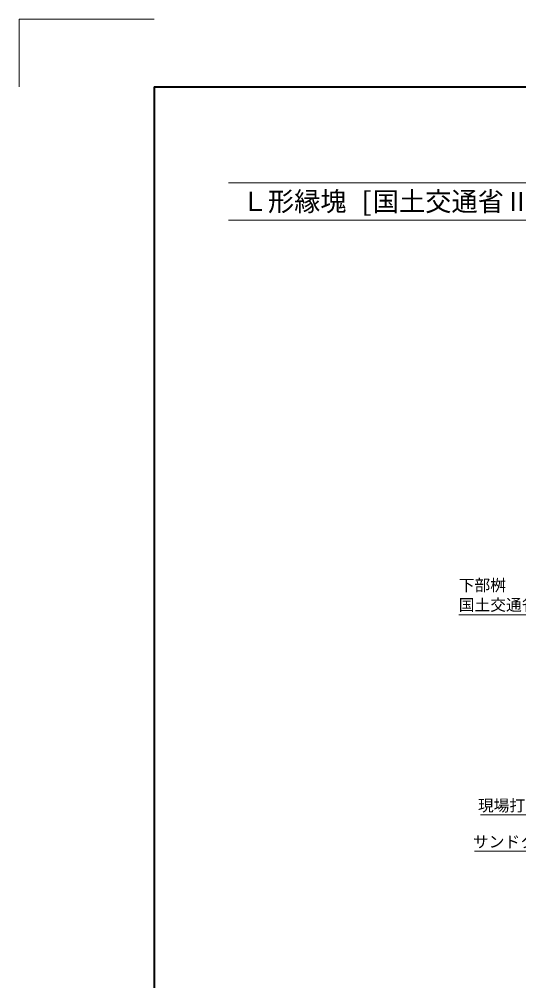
# Model space of a CAD drawing. Units: millimetres at full size, sheet at 1:20; details may follow other scales. Extents: x 77366 to 95666, y -7115 to 5664.
# Drawn here: x 91466 to 92945, y 2766 to 5615 of the extents above; entities that cross this region are included whole.
import ezdxf
from ezdxf.enums import TextEntityAlignment as Align

# ---------------------------------------------------------------- set-up
doc = ezdxf.new("R2010")
doc.units = ezdxf.units.MM
doc.header["$LTSCALE"] = 20
for name, color, linetype, lineweight in [('Defpoints_2', 8, 'Continuous', 0), ('図枠', 7, 'Continuous', 5), ('引出線', 4, 'Continuous', 13)]:
    doc.layers.add(name, color=color, linetype=linetype, lineweight=lineweight)
doc.styles.add('ＭＳ ゴシック', font='')
doc.styles.get('ＭＳ ゴシック').set_extended_font_data('MS Gothic')

msp = doc.modelspace()

# ---------------------------------------------------------------- linework, layer by layer
at = {"layer": 'Defpoints_2', "color": 7, "lineweight": 13}
for p, q in [((91465.8, 5614.64), (91465.8, 5414.64)), ((91865.8, 5614.64), (91465.8, 5614.64))]:
    msp.add_line(p, q, dxfattribs=at)
at = {"layer": '図枠', "lineweight": 40}
for q in [(95465.8, 5414.64), (91865.8, -125.36)]:
    msp.add_line((91865.8, 5414.64), q, dxfattribs=at)
at = {"layer": '図枠', "lineweight": 13}
for p, q in [((92085.8, 5129.64), (95245.8, 5129.64)), ((92085.8, 5019.64), (95245.8, 5019.64))]:
    msp.add_line(p, q, dxfattribs=at)
at = {"layer": '引出線'}
for points in [[(93336.48, 3727.27), (93107.75, 3849.85), (92767.59, 3849.85)], [(93471.98, 3095.62), (93310.52, 3257.08), (92831.65, 3257.08)], [(93364.09, 2987.73), (93202.62, 3149.19), (92814.4, 3149.19)]]:
    msp.add_lwpolyline(points, dxfattribs=at)

# ---------------------------------------------------------------- texts
at = {"layer": '図枠', "style": 'ＭＳ ゴシック'}
msp.add_text(' Ｌ形縁塊 [国土交通省Ⅱ型] 街渠タイプ ＋ 国土交通省 Ｄ桝\u3000布設標準構造図 ', height=56.96, dxfattribs=at).set_placement((92085.8, 5074.64), align=Align.MIDDLE_LEFT)
at = {"layer": '引出線', "style": 'ＭＳ ゴシック'}
for s, p in [('下部桝', (92767.59, 3910.45)), ('国土交通省 D桝', (92767.59, 3851.95))]:
    msp.add_text(s, height=34.18, dxfattribs=at).set_placement(p, align=Align.BOTTOM_LEFT)
for s, p in [('現場打ちコンクリート', (93290.52, 3301.93)), ('サンドクッション', (93182.62, 3194.58))]:
    msp.add_text(s, height=34.18, dxfattribs=at).set_placement(p, align=Align.TOP_RIGHT)

doc.saveas('drawing.dxf')
